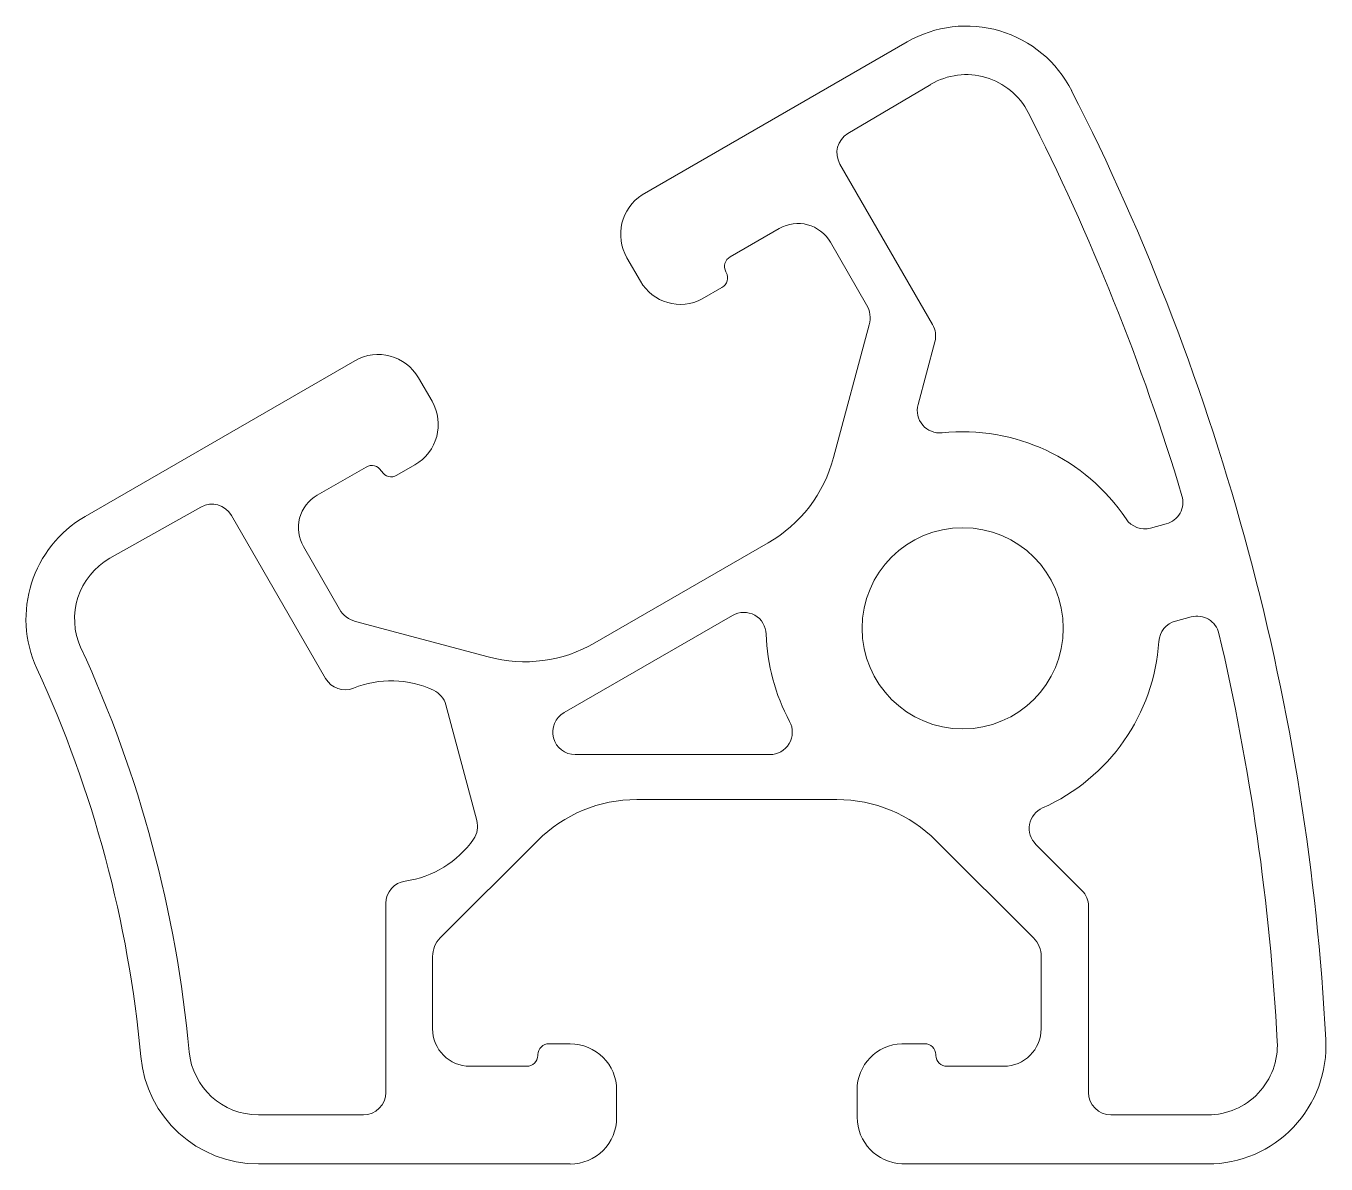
# Model space of a CAD drawing. Header units: millimetres. Extents: x -31.7 to 12.3, y -18.1 to 20.4.
import ezdxf

# ---------------------------------------------------------------- set-up
doc = ezdxf.new("R2010")
doc.units = ezdxf.units.MM

msp = doc.modelspace()

# ---------------------------------------------------------------- linework, layer by layer
at = {"color": 7, "linetype": 'Continuous', "lineweight": 15}
for p, q in [((-1.882, 19.818), (-10.836, 14.649)), ((-1.075, 18.383), (-3.879, 16.724)), ((-4.15, 15.69), (-1.017, 10.262)), ((-7.86, 12.555), (-6.205, 13.51)), ((-4.47, 13.046), (-3.25, 10.932)), ((-11.353, 12.522), (-10.896, 11.73)), ((-7.992, 12.022), (-8.005, 12.048)), ((-8.804, 11.13), (-8.137, 11.515)), ((-3.161, 10.258), (-4.364, 5.769)), ((-0.941, 9.685), (-1.51, 7.56)), ((-20.546, 9.043), (-29.662, 3.78)), ((-17.938, 7.675), (-18.395, 8.466)), ((-21.821, 4.495), (-20.166, 5.45)), ((-19.654, 5.322), (-19.639, 5.298)), ((-19.126, 5.17), (-18.515, 5.524)), ((-25.749, 4.097), (-28.823, 2.366)), ((-21.534, -1.699), (-24.718, 3.815)), ((6.349, 3.386), (6.881, 3.528)), ((-21.066, 0.647), (-22.286, 2.76)), ((-6.577, 2.885), (-12.433, -0.496)), ((-16.037, -0.97), (-20.526, 0.233)), ((-7.781, 0.437), (-13.477, -2.851)), ((7.723, 0.385), (7.191, 0.242)), ((-16.424, -6.497), (-17.472, -2.585)), ((-13.097, -4.269), (-6.52, -4.269)), ((-11.015, -5.787), (-4.253, -5.787)), ((-17.66, -10.464), (-14.373, -7.178)), ((-0.895, -7.178), (2.391, -10.464)), ((2.472, -7.302), (4.028, -8.858)), ((-19.499, -15.684), (-19.499, -9.296)), ((4.25, -9.395), (4.25, -15.684)), ((-17.92, -13.533), (-17.92, -11.093)), ((2.652, -11.093), (2.652, -13.533)), ((-13.272, -14.041), (-13.979, -14.041)), ((-1.29, -14.041), (-2.06, -14.041)), ((-14.358, -14.408), (-14.359, -14.436)), ((-0.909, -14.436), (-0.91, -14.408)), ((-14.739, -14.803), (-16.65, -14.803)), ((1.382, -14.803), (-0.529, -14.803)), ((-11.698, -16.53), (-11.698, -15.616)), ((-3.571, -15.607), (-3.571, -16.521)), ((-23.805, -16.444), (-20.259, -16.444)), ((5.01, -16.444), (8.285, -16.444)), ((-23.798, -18.104), (-13.272, -18.104)), ((-2.06, -18.104), (8.279, -18.104))]:
    msp.add_line(p, q, dxfattribs=at)
msp.add_circle((0, 0), 3.4, dxfattribs=at)
for centre, radius, start, end in [((0.118, 16.354), 4, 26.9733, 120), ((0.121, 16.361), 2.35, 26.9762, 120.6164), ((-67.615, -18.117), 80, 3.02671, 26.97329), ((-67.615, -18.117), 78.356, 16.76302, 26.97619), ((-3.492, 16.07), 0.76, 120.6164, 210), ((-9.969, 13.312), 1.593, 122.9603, 209.72), ((-5.57, 12.411), 1.27, 30, 120), ((-7.67, 12.226), 0.38, 120, 208), ((-8.327, 11.844), 0.38, 300, 28), ((-9.541, 12.506), 1.561, 209.7891, 298.1781), ((-4.02, 10.488), 0.889, 345, 30), ((-1.675, 9.882), 0.76, 345, 30), ((-19.759, 7.679), 1.575, 30, 120), ((-19.302, 6.887), 1.575, 300, 30), ((-0.776, 7.363), 0.76, 165, 276.016), ((0, 0), 6.644, 33.8102, 96.016), ((-8.952, 6.998), 4.749, 300, 345), ((-19.976, 5.121), 0.38, 32, 120), ((-19.316, 5.499), 0.38, 212, 300), ((-21.186, 3.395), 1.27, 120, 210), ((6.684, 4.262), 0.76, 285, 16.763), ((-25.376, 3.435), 0.76, 30, 119.3874), ((-27.662, 0.316), 4, 120, 204.7672), ((6.152, 4.12), 0.76, 213.8102, 285), ((-27.67, 0.318), 2.35, 119.3874, 204.7746), ((-20.296, 1.091), 0.889, 210, 255), ((-7.401, -0.221), 0.76, 1.7081, 120), ((7.388, -0.492), 0.76, 105, 176.1898), ((7.92, -0.349), 0.76, 13.237, 105), ((0, 0), 6.644, 181.7081, 208.2919), ((-67.615, -18.117), 78.356, 3.03402, 13.23698), ((-67.615, -18.117), 41.644, 5.2466, 24.7746), ((-14.807, 3.617), 4.749, 255, 300), ((0, 0), 6.644, 293.984, 356.1898), ((-67.615, -18.117), 40, 5.2328, 24.7672), ((-20.876, -1.319), 0.76, 210, 291.9855), ((-19.319, -5.176), 3.4, 65.0789, 111.9855), ((-18.206, -2.782), 0.76, 15, 65.0789), ((-13.097, -3.509), 0.76, 120, 270), ((-6.52, -3.509), 0.76, 270, 28.2919), ((-11.015, -10.536), 4.749, 90, 135), ((-4.253, -10.536), 4.749, 45, 90), ((3.01, -6.765), 0.76, 113.984, 225), ((-17.158, -6.694), 0.76, 324.9211, 15), ((-19.319, -5.176), 3.4, 278.0145, 324.9211), ((-18.739, -9.296), 0.76, 98.0145, 180), ((3.49, -9.395), 0.76, 0, 45), ((-17.031, -11.093), 0.889, 135, 180), ((1.763, -11.093), 0.889, 0, 45), ((-16.65, -13.533), 1.27, 180, 270), ((1.382, -13.533), 1.27, 270, 360), ((-13.979, -14.421), 0.38, 90, 178), ((-13.272, -15.616), 1.575, 360, 90), ((-2.01, -15.601), 1.561, 91.8219, 180.2109), ((-1.29, -14.421), 0.38, 2, 90), ((8.279, -14.104), 4, 270, 3.0267), ((8.285, -14.094), 2.35, 270, 3.034), ((-23.798, -14.104), 4, 185.2328, 270), ((-23.805, -14.094), 2.35, 185.2466, 270), ((-14.739, -14.423), 0.38, 270, 358), ((-0.529, -14.423), 0.38, 182, 270), ((-20.259, -15.684), 0.76, 270, 0), ((5.01, -15.684), 0.76, 180, 270), ((-13.272, -16.53), 1.575, 270, 0), ((-1.977, -16.513), 1.593, 180.28, 267.0397)]:
    msp.add_arc(centre, radius, start, end, dxfattribs=at)

doc.saveas('drawing.dxf')
